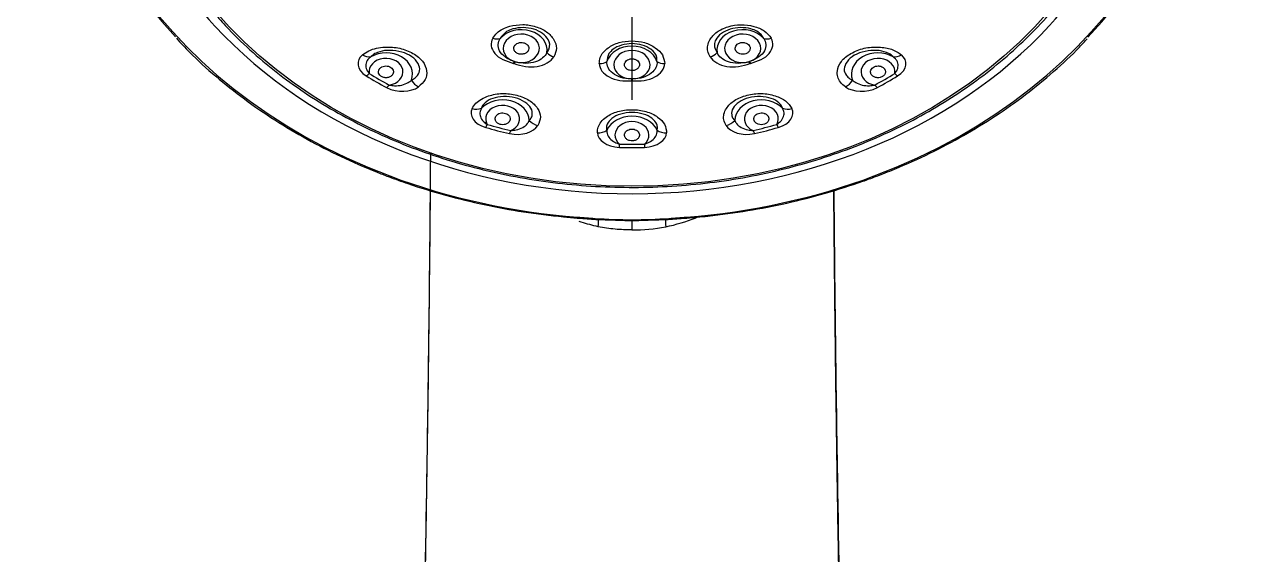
# Model space of a CAD drawing. Extents: x 0 to 1354, y 0 to 992.
# Drawn here: x 417.8 to 499.1, y 620.9 to 656.4 of the extents above; entities that cross this region are included whole.
import ezdxf

# ---------------------------------------------------------------- set-up
doc = ezdxf.new("R2010")
doc.units = 0
doc.header["$LTSCALE"] = 10
doc.header["$MEASUREMENT"] = 0
doc.linetypes.add('CENTER2', pattern=[28.575, 19.05, -3.175, 3.175, -3.175])
doc.layers.add('1', color=7, linetype='CONTINUOUS')
doc.layers.add('Cneter', color=1, linetype='CENTER2', lineweight=13)

msp = doc.modelspace()

# ---------------------------------------------------------------- linework, layer by layer
at = {"layer": '1', "color": 7, "linetype": 'Continuous', "lineweight": -3}
for p, q in [((442.224, 646.226), (442.222, 646.225)), ((474.627, 646.225), (474.625, 646.226)), ((458.424, 643.239), (458.424, 643.299)), ((458.424, 643.275), (458.424, 642.615))]:
    msp.add_line(p, q, dxfattribs=at)
for centre, major_axis, ratio, start_param, end_param in [((458.424, 673.124), (37.699, 0), 0.790155, 5.156583, 10.55138), ((458.424, 673.406), (-37.999, 0), 0.790155, 5.627397, 6.920378), ((458.424, 673.406), (-37.999, 0), 0.790155, 2.502798, 3.799488), ((458.424, 672.315), (-34.52, 0), 0.790155, 0, 0.629497), ((458.424, 672.315), (-34.52, 0), 0.790155, 2.51406, 3.141593), ((458.424, 672.315), (-34.52, 0), 0.790155, 0.629497, 2.51406), ((449.19, 656.043), (0.697, -0.393), 0.730817, 4.998751, 5.695614), ((451.019, 654.649), (-1.723, 0), 0.790155, 3.016187, 5.669392), ((451.019, 654.764), (1.209, 0), 0.790155, 4.358175, 10.61059), ((465.83, 654.649), (-1.723, 0), 0.790155, 3.755386, 6.408591), ((465.83, 654.764), (1.209, 0), 0.790155, 5.097374, 11.349788), ((467.659, 656.043), (0.697, 0.393), 0.730817, 3.729164, 4.426027), ((458.424, 653.555), (-1.723, 0), 0.790155, 3.385786, 6.038992), ((458.424, 653.67), (1.209, 0), 0.790155, 4.727775, 10.980189), ((440.58, 655.089), (0.645, -0.764), 0.716961, 5.188181, 5.86621), ((441.967, 653.194), (1.136, 0), 0.790155, 4.901912, 9.549414), ((441.967, 653.051), (-1.779, 0), 0.790155, 2.845971, 5.32217), ((450.565, 654.369), (0.235, 0.765), 0.221897, 3.851939, 4.086354), ((458.424, 669.882), (21.895, 0), 0.790155, 4.341933, 4.343647), ((450.6, 654.358), (-0.234, -0.765), 0.220918, 0.710031, 0.944446), ((458.424, 669.868), (21.709, 0), 0.790155, 4.341933, 4.343647), ((453.239, 654.804), (0.676, -0.428), 0.72265, 4.385315, 5.082178), ((456.254, 654.358), (0.8, 0.023), 0.767163, 4.667088, 5.363952), ((460.595, 654.358), (0.8, -0.023), 0.767163, 4.060826, 4.75769), ((463.61, 654.804), (0.676, 0.428), 0.72265, 4.3426, 5.039463), ((458.424, 669.868), (21.709, 0), 0.790155, 5.081131, 5.082845), ((466.249, 654.358), (-0.234, 0.765), 0.220918, 2.197146, 2.431561), ((466.284, 654.369), (0.235, -0.765), 0.221897, 5.338424, 5.572839), ((458.424, 669.882), (21.895, 0), 0.790155, 5.081131, 5.082845), ((474.882, 653.051), (-1.779, 0), 0.790155, 4.102608, 6.578807), ((474.882, 653.194), (1.136, 0), 0.790155, 6.158549, 10.806051), ((476.269, 655.089), (0.645, 0.764), 0.716961, 3.558568, 4.236597), ((440.839, 653.695), (-0.521, -0.854), 0.374386, 0.706149, 1.020037), ((458.424, 671.093), (28.789, 0), 0.790155, 4.055273, 4.112868), ((458.424, 671.093), (28.789, 0), 0.790155, 5.31191, 5.369505), ((476.01, 653.695), (-0.521, 0.854), 0.374386, 2.121555, 2.435444), ((458.424, 671.123), (-29.098, 0), 0.790155, 0.91368, 0.971275), ((442.181, 652.925), (0.475, 0.88), 0.345831, 3.8289, 4.142788), ((444.283, 652.963), (0.575, -0.818), 0.690785, 4.621421, 5.29945), ((458.424, 669.868), (21.709, 0), 0.790155, 4.711532, 4.713246), ((458.406, 653.205), (0.001, 0.8), 0.000525, 3.81824, 4.052655), ((458.424, 669.882), (21.895, 0), 0.790155, 4.711532, 4.713246), ((458.443, 653.205), (0.001, -0.8), 0.000525, 5.372123, 5.606538), ((472.566, 652.963), (0.575, 0.818), 0.690785, 4.125328, 4.803357), ((474.668, 652.925), (0.475, -0.88), 0.345831, 5.28199, 5.595878), ((458.424, 671.123), (-29.098, 0), 0.790155, 2.170317, 2.227912), ((449.772, 649.908), (-1.779, 0), 0.790155, 3.16013, 5.636329), ((467.077, 649.908), (-1.779, 0), 0.790155, 3.788449, 6.264648), ((447.84, 651.531), (0.903, -0.429), 0.793988, 4.955273, 5.633302), ((449.772, 650.052), (1.136, 0), 0.790155, 5.216071, 9.863573), ((467.077, 650.052), (1.136, 0), 0.790155, 5.84439, 10.491892), ((469.009, 651.531), (0.903, 0.429), 0.793988, 3.791476, 4.469505), ((452.193, 650.413), (0.85, -0.528), 0.780226, 4.414727, 5.092756), ((458.424, 648.825), (-1.779, 0), 0.790155, 3.474289, 5.950489), ((458.424, 648.969), (1.136, 0), 0.790155, 5.530231, 10.177733), ((464.656, 650.413), (0.85, 0.528), 0.780226, 4.332022, 5.010051), ((448.744, 650.283), (-0.272, -0.962), 0.206104, 0.625999, 0.939888), ((458.424, 671.123), (-29.098, 0), 0.790155, 1.22784, 1.285435), ((458.424, 671.093), (28.789, 0), 0.790155, 4.369432, 4.427027), ((450.32, 649.878), (0.226, 0.974), 0.172536, 3.75865, 4.072539), ((456.136, 649.92), (0.998, 0.063), 0.815788, 4.636524, 5.314553), ((460.713, 649.92), (0.998, -0.063), 0.815788, 4.110225, 4.788254), ((458.424, 671.093), (28.789, 0), 0.790155, 4.997751, 5.055346), ((466.529, 649.878), (0.226, -0.974), 0.172536, 5.352239, 5.666127), ((458.424, 671.123), (-29.098, 0), 0.790155, 1.856158, 1.913753), ((468.105, 650.283), (-0.272, 0.962), 0.206104, 2.201705, 2.515593), ((457.596, 648.968), (-0.023, -1), 0.017648, 0.597374, 0.911263), ((458.424, 671.123), (-29.098, 0), 0.790155, 1.541999, 1.599594), ((458.424, 671.093), (28.789, 0), 0.790155, 4.683592, 4.741186), ((459.253, 648.968), (-0.023, 1), 0.017648, 2.23033, 2.544218), ((442.308, 646.648), (-0.176, -0.468), 0.263385, 6.189898, 6.831434), ((442.31, 646.65), (0.176, 0.468), 0.263385, 3.141918, 3.689886), ((458.424, 673.125), (37.703, 0), 0.790155, 4.268195, 4.615639), ((458.424, 673.125), (37.703, 0), 0.790155, 4.809139, 5.156583), ((474.539, 646.65), (-0.176, 0.468), 0.263385, 2.593299, 3.141268), ((474.541, 646.648), (-0.176, 0.468), 0.263385, 2.593344, 3.141249), ((454.802, 643.911), (0.038, 0.499), 0.059206, 3.108412, 3.643374), ((455.964, 643.824), (-0.035, -0.499), 0.073615, 6.279502, 6.784509), ((455.721, 641.66), (0.377, 1.964), 0.136214, 5.374418, 5.748618), ((461.128, 641.66), (-0.377, 1.964), 0.136214, 0.534568, 0.908768), ((460.885, 643.824), (0.035, -0.499), 0.073615, 5.781862, 6.286869), ((462.047, 643.911), (0.038, -0.499), 0.059206, 5.781404, 6.31666)]:
    msp.add_ellipse(centre, major_axis=major_axis, ratio=ratio, start_param=start_param, end_param=end_param, dxfattribs=at)
msp.add_ellipse((458.424, 672.102), major_axis=(33.622, 0), ratio=0.790155, dxfattribs=at)
for points, knots in [([(430.58, 657.016), (430.859, 656.684), (431.638, 655.806), (433.054, 654.461), (434.821, 652.997), (436.727, 651.645), (438.755, 650.409), (440.894, 649.299), (443.133, 648.319), (445.458, 647.475), (447.857, 646.773), (450.315, 646.215), (452.819, 645.806), (455.355, 645.547), (457.908, 645.44), (460.465, 645.486), (463.009, 645.683), (465.528, 646.032), (468.007, 646.53), (470.432, 647.175), (472.789, 647.962), (475.065, 648.888), (477.247, 649.948), (479.322, 651.134), (481.279, 652.442), (483.109, 653.862), (484.787, 655.393), (485.941, 656.568), (486.49, 657.251), (486.578, 657.364)], [0, 0, 0, 0, 0.02283, 0.061557, 0.100301, 0.139057, 0.177824, 0.216598, 0.255377, 0.29416, 0.332945, 0.371732, 0.410519, 0.449308, 0.488097, 0.526887, 0.565678, 0.60447, 0.643263, 0.682058, 0.720853, 0.759649, 0.798445, 0.83724, 0.876031, 0.914818, 0.953596, 0.992363, 1, 1, 1, 1]), ([(449.111, 655.443), (449.194, 655.564), (449.354, 655.797), (449.757, 656.068), (450.331, 656.286), (451.105, 656.403), (451.997, 656.247), (452.769, 655.892), (453.227, 655.356), (453.443, 654.755), (453.278, 654.383), (453.194, 654.194)], [0, 0, 0, 0, 0.087607, 0.169371, 0.250856, 0.377447, 0.501128, 0.621802, 0.747777, 0.872041, 1, 1, 1, 1]), ([(463.655, 654.194), (463.59, 654.319), (463.464, 654.563), (463.468, 654.959), (463.644, 655.406), (464.061, 655.888), (464.834, 656.242), (465.727, 656.396), (466.584, 656.263), (467.341, 655.96), (467.604, 655.617), (467.738, 655.443)], [0, 0, 0, 0, 0.087607, 0.169371, 0.250856, 0.377447, 0.501128, 0.621802, 0.747777, 0.872041, 1, 1, 1, 1]), ([(427.941, 655.443), (428.223, 655.128), (429.052, 654.245), (430.563, 652.879), (432.47, 651.358), (434.512, 649.952), (436.675, 648.664), (438.947, 647.501), (440.789, 646.7), (441.865, 646.283), (442.134, 646.182)], [0, 0, 0, 0, 0.078639, 0.224104, 0.369616, 0.515166, 0.660747, 0.806349, 0.951968, 1, 1, 1, 1]), ([(449.111, 655.443), (448.932, 655.127), (448.973, 654.746), (449.375, 654.271), (449.563, 654.131), (450.004, 653.909), (450.25, 653.831), (450.498, 653.755)], [0, 0, 0, 0, 0.5, 0.5, 0.75, 0.75, 1, 1, 1, 1]), ([(450.565, 653.879), (450.317, 653.956), (450.104, 654.062), (449.768, 654.311), (449.646, 654.452), (449.415, 654.887), (449.445, 655.19), (449.61, 655.433)], [0, 0, 0, 0, 0.25, 0.25, 0.5, 0.5, 1, 1, 1, 1]), ([(452.729, 654.479), (452.784, 654.562), (452.958, 654.824), (452.91, 655.449), (452.289, 655.918), (451.417, 656.184), (450.667, 656.181), (449.923, 655.857), (449.73, 655.596), (449.61, 655.433)], [0, 0, 0, 0, 0.080562, 0.253207, 0.499831, 0.500495, 0.747529, 0.843295, 1, 1, 1, 1]), ([(467.238, 655.433), (467.187, 655.518), (467.026, 655.784), (466.337, 656.183), (465.428, 656.183), (464.556, 655.916), (464.047, 655.528), (463.883, 654.926), (464.029, 654.65), (464.12, 654.479)], [0, 0, 0, 0, 0.080562, 0.253207, 0.499831, 0.500495, 0.747529, 0.843295, 1, 1, 1, 1]), ([(467.238, 655.433), (467.404, 655.191), (467.433, 654.886), (467.204, 654.453), (467.083, 654.312), (466.747, 654.063), (466.53, 653.956), (466.284, 653.879)], [0, 0, 0, 0, 0.5, 0.5, 0.75, 0.75, 1, 1, 1, 1]), ([(466.351, 653.755), (466.596, 653.83), (466.847, 653.91), (467.288, 654.132), (467.476, 654.273), (467.875, 654.745), (467.916, 655.128), (467.738, 655.443)], [0, 0, 0, 0, 0.25, 0.25, 0.5, 0.5, 1, 1, 1, 1]), ([(474.715, 646.182), (475.145, 646.344), (476.377, 646.83), (478.361, 647.722), (480.613, 648.91), (482.754, 650.223), (484.773, 651.653), (486.651, 653.198), (488.016, 654.455), (488.712, 655.219), (488.876, 655.404)], [0, 0, 0, 0, 0.077128, 0.223235, 0.369366, 0.515489, 0.6616, 0.807691, 0.953754, 1, 1, 1, 1]), ([(440.388, 654.328), (440.522, 654.425), (440.782, 654.614), (441.311, 654.789), (442.006, 654.878), (442.888, 654.824), (443.804, 654.454), (444.496, 653.904), (444.734, 653.263), (444.654, 652.641), (444.309, 652.336), (444.131, 652.179)], [0, 0, 0, 0, 0.087456, 0.169153, 0.25014, 0.377375, 0.499739, 0.622279, 0.749894, 0.871256, 1, 1, 1, 1]), ([(443.668, 652.641), (443.729, 652.672), (443.896, 652.755), (444.138, 652.988), (444.342, 653.502), (443.96, 654.066), (443.136, 654.539), (442.228, 654.715), (441.452, 654.528), (441.111, 654.353), (440.991, 654.243), (440.948, 654.203)], [0, 0, 0, 0, 0.046355, 0.127416, 0.254336, 0.50001, 0.500136, 0.746142, 0.872777, 0.954138, 1, 1, 1, 1]), ([(450.552, 654.905), (450.546, 654.893), (450.536, 654.868), (450.521, 654.816), (450.516, 654.748), (450.53, 654.668), (450.577, 654.566), (450.682, 654.457), (450.865, 654.376), (451.041, 654.362), (451.177, 654.386), (451.272, 654.42), (451.355, 654.467), (451.423, 654.527), (451.462, 654.578), (451.482, 654.614), (451.493, 654.638), (451.519, 654.706), (451.526, 654.821), (451.474, 654.94), (451.402, 655.021), (451.336, 655.072), (451.258, 655.113), (451.143, 655.152), (450.985, 655.167), (450.799, 655.129), (450.669, 655.054), (450.602, 654.984), (450.571, 654.94), (450.558, 654.917), (450.552, 654.905)], [0, 0, 0, 0, 0.015625, 0.03125, 0.0625, 0.09375, 0.125, 0.1875, 0.25, 0.3125, 0.34375, 0.375, 0.40625, 0.4375, 0.46875, 0.476562, 0.484375, 0.5, 0.5625, 0.625, 0.65625, 0.6875, 0.71875, 0.75, 0.8125, 0.875, 0.9375, 0.96875, 0.984375, 1, 1, 1, 1]), ([(456.235, 653.744), (456.245, 653.879), (456.263, 654.138), (456.482, 654.501), (456.883, 654.863), (457.522, 655.189), (458.415, 655.297), (459.308, 655.187), (460.013, 654.823), (460.535, 654.331), (460.587, 653.942), (460.614, 653.744)], [0, 0, 0, 0, 0.087607, 0.169371, 0.250856, 0.377447, 0.501128, 0.621802, 0.747777, 0.872041, 1, 1, 1, 1]), ([(460.096, 653.884), (460.099, 653.976), (460.105, 654.265), (459.71, 654.825), (458.89, 655.08), (457.955, 655.08), (457.28, 654.866), (456.793, 654.36), (456.768, 654.067), (456.753, 653.884)], [0, 0, 0, 0, 0.080562, 0.253207, 0.499831, 0.500495, 0.747529, 0.843295, 1, 1, 1, 1]), ([(465.365, 654.619), (465.371, 654.607), (465.384, 654.583), (465.418, 654.537), (465.471, 654.485), (465.55, 654.433), (465.671, 654.382), (465.842, 654.358), (466.047, 654.395), (466.189, 654.479), (466.269, 654.569), (466.31, 654.644), (466.331, 654.723), (466.331, 654.804), (466.316, 654.862), (466.3, 654.899), (466.288, 654.923), (466.249, 654.987), (466.155, 655.076), (466.016, 655.136), (465.894, 655.158), (465.801, 655.161), (465.709, 655.149), (465.591, 655.117), (465.461, 655.044), (465.356, 654.917), (465.324, 654.792), (465.334, 654.705), (465.348, 654.656), (465.359, 654.631), (465.365, 654.619)], [0, 0, 0, 0, 0.015625, 0.03125, 0.0625, 0.09375, 0.125, 0.1875, 0.25, 0.3125, 0.34375, 0.375, 0.40625, 0.4375, 0.46875, 0.476562, 0.484375, 0.5, 0.5625, 0.625, 0.65625, 0.6875, 0.71875, 0.75, 0.8125, 0.875, 0.9375, 0.96875, 0.984375, 1, 1, 1, 1]), ([(472.718, 652.179), (472.592, 652.281), (472.35, 652.48), (472.168, 652.854), (472.138, 653.325), (472.351, 653.9), (473.036, 654.449), (473.954, 654.823), (474.939, 654.884), (475.851, 654.739), (476.253, 654.467), (476.461, 654.328)], [0, 0, 0, 0, 0.087456, 0.169153, 0.25014, 0.377375, 0.499739, 0.622279, 0.749894, 0.871256, 1, 1, 1, 1]), ([(475.901, 654.203), (475.857, 654.243), (475.737, 654.353), (475.395, 654.529), (474.619, 654.715), (473.712, 654.538), (472.888, 654.065), (472.507, 653.501), (472.712, 652.987), (472.954, 652.755), (473.121, 652.671), (473.181, 652.641)], [0, 0, 0, 0, 0.046355, 0.127416, 0.254336, 0.50001, 0.500136, 0.746142, 0.872777, 0.954138, 1, 1, 1, 1]), ([(440.948, 654.203), (440.881, 654.145), (440.714, 654.002), (440.597, 653.7), (440.639, 653.362), (440.78, 653.165), (440.839, 653.082)], [0, 0, 0, 0, 0.200427, 0.49953, 0.790892, 1, 1, 1, 1]), ([(450.533, 653.744), (450.778, 653.67), (451.031, 653.595), (451.559, 653.521), (451.83, 653.521), (452.582, 653.641), (452.998, 653.884), (453.194, 654.194)], [0, 0, 0, 0, 0.25, 0.25, 0.5, 0.5, 1, 1, 1, 1]), ([(452.729, 654.479), (452.615, 654.221), (452.347, 653.989), (451.782, 653.799), (451.566, 653.761), (451.099, 653.758), (450.847, 653.794), (450.6, 653.868)], [0, 0, 0, 0, 0.5, 0.5, 0.75, 0.75, 1, 1, 1, 1]), ([(458.406, 652.715), (458.139, 652.717), (457.892, 652.755), (457.461, 652.89), (457.28, 652.986), (456.852, 653.324), (456.725, 653.613), (456.753, 653.884)], [0, 0, 0, 0, 0.25, 0.25, 0.5, 0.5, 1, 1, 1, 1]), ([(457.924, 653.668), (457.924, 653.655), (457.926, 653.629), (457.937, 653.576), (457.962, 653.512), (458.013, 653.441), (458.102, 653.36), (458.25, 653.288), (458.459, 653.264), (458.629, 653.302), (458.744, 653.363), (458.817, 653.421), (458.873, 653.489), (458.91, 653.564), (458.922, 653.623), (458.925, 653.662), (458.924, 653.688), (458.917, 653.759), (458.871, 653.868), (458.768, 653.964), (458.664, 654.019), (458.579, 654.048), (458.488, 654.064), (458.363, 654.067), (458.208, 654.037), (458.052, 653.948), (457.966, 653.841), (457.935, 653.757), (457.926, 653.706), (457.924, 653.681), (457.924, 653.668)], [0, 0, 0, 0, 0.015625, 0.03125, 0.0625, 0.09375, 0.125, 0.1875, 0.25, 0.3125, 0.34375, 0.375, 0.40625, 0.4375, 0.46875, 0.476562, 0.484375, 0.5, 0.5625, 0.625, 0.65625, 0.6875, 0.71875, 0.75, 0.8125, 0.875, 0.9375, 0.96875, 0.984375, 1, 1, 1, 1]), ([(460.096, 653.884), (460.124, 653.614), (459.996, 653.323), (459.57, 652.987), (459.389, 652.891), (458.959, 652.755), (458.707, 652.717), (458.443, 652.715)], [0, 0, 0, 0, 0.5, 0.5, 0.75, 0.75, 1, 1, 1, 1]), ([(463.655, 654.194), (463.852, 653.883), (464.265, 653.641), (465.021, 653.521), (465.292, 653.521), (465.82, 653.595), (466.068, 653.669), (466.316, 653.744)], [0, 0, 0, 0, 0.5, 0.5, 0.75, 0.75, 1, 1, 1, 1]), ([(466.249, 653.868), (466, 653.793), (465.752, 653.758), (465.285, 653.761), (465.069, 653.799), (464.501, 653.989), (464.235, 654.22), (464.12, 654.479)], [0, 0, 0, 0, 0.25, 0.25, 0.5, 0.5, 1, 1, 1, 1]), ([(476.01, 653.082), (476.069, 653.164), (476.21, 653.361), (476.252, 653.7), (476.134, 654.002), (475.967, 654.146), (475.901, 654.203)], [0, 0, 0, 0, 0.208279, 0.500324, 0.801781, 1, 1, 1, 1]), ([(441.562, 653.426), (441.557, 653.421), (441.547, 653.409), (441.529, 653.386), (441.501, 653.343), (441.474, 653.278), (441.463, 653.195), (441.477, 653.086), (441.548, 652.957), (441.708, 652.842), (441.881, 652.798), (442.023, 652.799), (442.127, 652.817), (442.222, 652.851), (442.291, 652.892), (442.333, 652.925), (442.354, 652.944), (442.367, 652.957), (442.377, 652.968), (442.386, 652.979), (442.401, 652.998), (442.443, 653.06), (442.47, 653.146), (442.465, 653.244), (442.439, 653.338), (442.367, 653.444), (442.23, 653.54), (442.054, 653.592), (441.865, 653.59), (441.719, 653.544), (441.624, 653.485), (441.583, 653.448), (441.564, 653.429), (441.562, 653.426)], [0, 0, 0, 0, 0.007812, 0.015625, 0.03125, 0.0625, 0.09375, 0.125, 0.1875, 0.25, 0.3125, 0.34375, 0.375, 0.40625, 0.4375, 0.453125, 0.460938, 0.46875, 0.472656, 0.476562, 0.484375, 0.5, 0.5625, 0.59375, 0.625, 0.6875, 0.75, 0.8125, 0.875, 0.9375, 0.96875, 0.996094, 1, 1, 1, 1]), ([(456.235, 653.744), (456.245, 653.403), (456.488, 653.064), (457.109, 652.74), (457.355, 652.664), (457.875, 652.584), (458.14, 652.582), (458.406, 652.582)], [0, 0, 0, 0, 0.5, 0.5, 0.75, 0.75, 1, 1, 1, 1]), ([(458.443, 652.582), (458.706, 652.582), (458.976, 652.584), (459.495, 652.665), (459.742, 652.741), (460.359, 653.063), (460.604, 653.404), (460.614, 653.744)], [0, 0, 0, 0, 0.25, 0.25, 0.5, 0.5, 1, 1, 1, 1]), ([(474.478, 652.962), (474.483, 652.956), (474.494, 652.945), (474.516, 652.924), (474.559, 652.89), (474.63, 652.85), (474.725, 652.816), (474.862, 652.793), (475.039, 652.806), (475.226, 652.891), (475.333, 653.007), (475.376, 653.115), (475.386, 653.198), (475.374, 653.28), (475.347, 653.345), (475.32, 653.386), (475.303, 653.408), (475.291, 653.422), (475.281, 653.432), (475.271, 653.443), (475.253, 653.46), (475.191, 653.511), (475.096, 653.557), (474.977, 653.584), (474.856, 653.594), (474.705, 653.572), (474.547, 653.499), (474.43, 653.383), (474.374, 653.241), (474.385, 653.116), (474.427, 653.027), (474.458, 652.984), (474.476, 652.964), (474.478, 652.962)], [0, 0, 0, 0, 0.007812, 0.015625, 0.03125, 0.0625, 0.09375, 0.125, 0.1875, 0.25, 0.3125, 0.34375, 0.375, 0.40625, 0.4375, 0.453125, 0.460938, 0.46875, 0.472656, 0.476562, 0.484375, 0.5, 0.5625, 0.59375, 0.625, 0.6875, 0.75, 0.8125, 0.875, 0.9375, 0.96875, 0.996094, 1, 1, 1, 1]), ([(442.181, 652.312), (442.299, 652.293), (442.585, 652.245), (443.048, 652.294), (443.436, 652.44), (443.602, 652.584), (443.668, 652.641)], [0, 0, 0, 0, 0.208279, 0.500324, 0.801781, 1, 1, 1, 1]), ([(473.181, 652.641), (473.248, 652.584), (473.414, 652.44), (473.802, 652.294), (474.264, 652.245), (474.549, 652.292), (474.668, 652.312)], [0, 0, 0, 0, 0.200427, 0.49953, 0.790892, 1, 1, 1, 1]), ([(447.726, 650.732), (447.799, 650.855), (447.941, 651.094), (448.332, 651.384), (448.914, 651.633), (449.733, 651.792), (450.736, 651.662), (451.622, 651.31), (452.144, 650.763), (452.373, 650.16), (452.21, 649.791), (452.126, 649.602)], [0, 0, 0, 0, 0.087456, 0.169153, 0.25014, 0.377375, 0.499739, 0.622279, 0.749894, 0.871256, 1, 1, 1, 1]), ([(451.551, 649.934), (451.588, 649.977), (451.69, 650.094), (451.785, 650.369), (451.707, 650.899), (451.088, 651.337), (450.119, 651.586), (449.222, 651.536), (448.629, 651.178), (448.418, 650.934), (448.37, 650.802), (448.353, 650.755)], [0, 0, 0, 0, 0.046355, 0.127416, 0.254336, 0.50001, 0.500136, 0.746142, 0.872777, 0.954138, 1, 1, 1, 1]), ([(464.723, 649.602), (464.66, 649.728), (464.538, 649.972), (464.555, 650.367), (464.755, 650.817), (465.223, 651.306), (466.104, 651.659), (467.109, 651.793), (468.024, 651.616), (468.774, 651.263), (469.004, 650.912), (469.123, 650.732)], [0, 0, 0, 0, 0.087456, 0.169153, 0.25014, 0.377375, 0.499739, 0.622279, 0.749894, 0.871256, 1, 1, 1, 1]), ([(468.496, 650.755), (468.479, 650.803), (468.43, 650.934), (468.219, 651.179), (467.625, 651.536), (466.729, 651.586), (465.76, 651.337), (465.141, 650.898), (465.064, 650.368), (465.159, 650.094), (465.261, 649.976), (465.298, 649.934)], [0, 0, 0, 0, 0.046355, 0.127416, 0.254336, 0.50001, 0.500136, 0.746142, 0.872777, 0.954138, 1, 1, 1, 1]), ([(448.353, 650.755), (448.317, 650.685), (448.23, 650.509), (448.256, 650.196), (448.442, 649.887), (448.655, 649.734), (448.744, 649.67)], [0, 0, 0, 0, 0.200427, 0.49953, 0.790892, 1, 1, 1, 1]), ([(456.111, 649.103), (456.117, 649.236), (456.127, 649.494), (456.341, 649.86), (456.753, 650.234), (457.429, 650.58), (458.419, 650.699), (459.414, 650.582), (460.17, 650.196), (460.684, 649.685), (460.719, 649.301), (460.738, 649.103)], [0, 0, 0, 0, 0.087456, 0.169153, 0.25014, 0.377375, 0.499739, 0.622279, 0.749894, 0.871256, 1, 1, 1, 1]), ([(468.105, 649.67), (468.194, 649.734), (468.407, 649.886), (468.593, 650.197), (468.619, 650.51), (468.531, 650.686), (468.496, 650.755)], [0, 0, 0, 0, 0.208279, 0.500324, 0.801781, 1, 1, 1, 1]), ([(449.296, 650.173), (449.294, 650.167), (449.289, 650.154), (449.281, 650.127), (449.271, 650.08), (449.271, 650.011), (449.293, 649.93), (449.349, 649.829), (449.467, 649.724), (449.664, 649.653), (449.846, 649.654), (449.981, 649.689), (450.072, 649.732), (450.149, 649.788), (450.199, 649.843), (450.226, 649.885), (450.238, 649.909), (450.245, 649.924), (450.25, 649.937), (450.255, 649.949), (450.262, 649.971), (450.277, 650.041), (450.269, 650.129), (450.227, 650.22), (450.165, 650.304), (450.055, 650.387), (449.887, 650.445), (449.7, 650.452), (449.521, 650.404), (449.4, 650.324), (449.333, 650.244), (449.308, 650.2), (449.298, 650.177), (449.296, 650.173)], [0, 0, 0, 0, 0.007812, 0.015625, 0.03125, 0.0625, 0.09375, 0.125, 0.1875, 0.25, 0.3125, 0.34375, 0.375, 0.40625, 0.4375, 0.453125, 0.460938, 0.46875, 0.472656, 0.476562, 0.484375, 0.5, 0.5625, 0.59375, 0.625, 0.6875, 0.75, 0.8125, 0.875, 0.9375, 0.96875, 0.996094, 1, 1, 1, 1]), ([(450.32, 649.265), (450.441, 649.275), (450.729, 649.299), (451.137, 649.457), (451.428, 649.689), (451.516, 649.865), (451.551, 649.934)], [0, 0, 0, 0, 0.208279, 0.500324, 0.801781, 1, 1, 1, 1]), ([(460.106, 649.284), (460.116, 649.333), (460.145, 649.467), (460.083, 649.746), (459.73, 650.222), (458.933, 650.483), (457.914, 650.483), (457.118, 650.221), (456.765, 649.745), (456.704, 649.466), (456.733, 649.332), (456.743, 649.284)], [0, 0, 0, 0, 0.046355, 0.127416, 0.254336, 0.50001, 0.500136, 0.746142, 0.872777, 0.954138, 1, 1, 1, 1]), ([(465.298, 649.934), (465.334, 649.864), (465.421, 649.688), (465.713, 649.457), (466.119, 649.299), (466.408, 649.275), (466.529, 649.265)], [0, 0, 0, 0, 0.200427, 0.49953, 0.790892, 1, 1, 1, 1]), ([(466.602, 649.929), (466.604, 649.923), (466.61, 649.91), (466.623, 649.885), (466.651, 649.842), (466.702, 649.786), (466.78, 649.73), (466.9, 649.675), (467.074, 649.645), (467.285, 649.679), (467.433, 649.764), (467.515, 649.856), (467.558, 649.932), (467.578, 650.013), (467.578, 650.081), (467.568, 650.127), (467.56, 650.153), (467.555, 650.168), (467.549, 650.181), (467.544, 650.193), (467.533, 650.214), (467.494, 650.277), (467.422, 650.345), (467.32, 650.4), (467.208, 650.438), (467.056, 650.454), (466.877, 650.423), (466.721, 650.342), (466.612, 650.22), (466.574, 650.099), (466.578, 650.004), (466.591, 649.956), (466.6, 649.932), (466.602, 649.929)], [0, 0, 0, 0, 0.007812, 0.015625, 0.03125, 0.0625, 0.09375, 0.125, 0.1875, 0.25, 0.3125, 0.34375, 0.375, 0.40625, 0.4375, 0.453125, 0.460938, 0.46875, 0.472656, 0.476562, 0.484375, 0.5, 0.5625, 0.59375, 0.625, 0.6875, 0.75, 0.8125, 0.875, 0.9375, 0.96875, 0.996094, 1, 1, 1, 1]), ([(456.743, 649.284), (456.743, 649.21), (456.743, 649.023), (456.911, 648.734), (457.222, 648.487), (457.485, 648.394), (457.596, 648.355)], [0, 0, 0, 0, 0.200427, 0.49953, 0.790892, 1, 1, 1, 1]), ([(457.924, 648.968), (457.924, 648.962), (457.925, 648.948), (457.928, 648.921), (457.937, 648.873), (457.964, 648.807), (458.016, 648.736), (458.109, 648.654), (458.263, 648.582), (458.477, 648.564), (458.65, 648.608), (458.765, 648.675), (458.835, 648.738), (458.886, 648.81), (458.912, 648.875), (458.921, 648.921), (458.924, 648.947), (458.924, 648.963), (458.924, 648.976), (458.924, 648.989), (458.922, 649.012), (458.909, 649.082), (458.867, 649.164), (458.791, 649.24), (458.7, 649.304), (458.563, 649.357), (458.38, 649.371), (458.199, 649.332), (458.048, 649.242), (457.964, 649.137), (457.931, 649.045), (457.925, 648.996), (457.924, 648.972), (457.924, 648.968)], [0, 0, 0, 0, 0.007812, 0.015625, 0.03125, 0.0625, 0.09375, 0.125, 0.1875, 0.25, 0.3125, 0.34375, 0.375, 0.40625, 0.4375, 0.453125, 0.460938, 0.46875, 0.472656, 0.476562, 0.484375, 0.5, 0.5625, 0.59375, 0.625, 0.6875, 0.75, 0.8125, 0.875, 0.9375, 0.96875, 0.996094, 1, 1, 1, 1]), ([(459.253, 648.355), (459.363, 648.394), (459.627, 648.487), (459.939, 648.735), (460.106, 649.024), (460.106, 649.21), (460.106, 649.284)], [0, 0, 0, 0, 0.208279, 0.500324, 0.801781, 1, 1, 1, 1]), ([(444.938, 647.806), (444.928, 646.398), (444.897, 642.432), (444.821, 635.229), (444.67, 624.612), (444.427, 611.089), (444.113, 596.638), (443.826, 584.975), (443.597, 576.175), (443.356, 567.622), (443.004, 556.159), (442.55, 542.868), (442.191, 533.366), (442.02, 528.868)], [0, 0, 0, 0, 0.04114, 0.114398, 0.202128, 0.329324, 0.467621, 0.566225, 0.617062, 0.682316, 0.773565, 0.892831, 1, 1, 1, 1]), ([(442.132, 646.18), (442.562, 646.018), (443.817, 645.569), (445.942, 644.916), (448.527, 644.285), (451.162, 643.801), (453.251, 643.54), (454.455, 643.436), (454.764, 643.413)], [0, 0, 0, 0, 0.108343, 0.313558, 0.518804, 0.724054, 0.929307, 1, 1, 1, 1]), ([(462.085, 643.413), (462.559, 643.449), (463.926, 643.574), (466.173, 643.879), (468.8, 644.39), (471.375, 645.048), (473.336, 645.674), (474.436, 646.075), (474.717, 646.18)], [0, 0, 0, 0, 0.108308, 0.313545, 0.518821, 0.724101, 0.929387, 1, 1, 1, 1]), ([(444.922, 645.265), (444.913, 644.25), (444.894, 641.981), (444.859, 638.567), (444.819, 635.191), (444.779, 632.109), (444.738, 629.19), (444.694, 626.261), (444.647, 623.305), (444.572, 618.868), (444.461, 612.887), (444.307, 605.302), (444.138, 597.698), (443.958, 590.115), (443.771, 582.681), (443.579, 575.477), (443.423, 569.979), (443.303, 565.945), (443.215, 563.027), (443.107, 559.575), (442.979, 555.576), (442.829, 551.061), (442.656, 546.036), (442.46, 540.51), (442.249, 534.728), (442.101, 530.79), (442.027, 528.869)], [0, 0, 0, 0, 0.029961, 0.066537, 0.09853, 0.12594, 0.153106, 0.17966, 0.206525, 0.2337, 0.299572, 0.365841, 0.432218, 0.495649, 0.558948, 0.619591, 0.675719, 0.695502, 0.719435, 0.747804, 0.780603, 0.817823, 0.85867, 0.903758, 0.953076, 1, 1, 1, 1]), ([(474.822, 528.869), (474.739, 531.041), (474.575, 535.388), (474.348, 541.639), (474.147, 547.35), (473.98, 552.25), (473.845, 556.35), (473.732, 559.895), (473.63, 563.167), (473.531, 566.432), (473.389, 571.278), (473.209, 577.688), (473.002, 585.61), (472.813, 593.357), (472.638, 600.901), (472.483, 608.126), (472.348, 614.966), (472.257, 620.066), (472.195, 623.748), (472.153, 626.384), (472.107, 629.469), (472.058, 632.999), (472.009, 636.925), (471.964, 641.072), (471.939, 643.868), (471.928, 645.255)], [0, 0, 0, 0, 0.053068, 0.106225, 0.152842, 0.1929, 0.226384, 0.253585, 0.280159, 0.307049, 0.334253, 0.400178, 0.466478, 0.532857, 0.596297, 0.659604, 0.720253, 0.776356, 0.796087, 0.819949, 0.848258, 0.881011, 0.91821, 0.95907, 1, 1, 1, 1]), ([(471.929, 645.266), (471.978, 639.114), (472.06, 632.675), (472.32, 616.093), (472.53, 605.719), (473.031, 584.297), (473.315, 573.377), (474, 551.219), (474.401, 540.03), (474.828, 528.868)], [0, 0, 0, 0, 0.181839, 0.181839, 0.454559, 0.454559, 0.72728, 0.72728, 1, 1, 1, 1]), ([(456.163, 642.827), (455.783, 642.92), (455.354, 643.024), (454.936, 643.157), (454.889, 643.172)], [0, 0, 0, 0, 0.885832, 1, 1, 1, 1]), ([(458.424, 642.615), (458.045, 642.622), (457.283, 642.636), (456.537, 642.763), (456.163, 642.827)], [0, 0, 0, 0, 0.498782, 1, 1, 1, 1])]:
    msp.add_open_spline(points, degree=3, knots=knots, dxfattribs=at)
for points, degree in [([(440.388, 654.328), (439.963, 653.969), (439.967, 653.336), (440.651, 652.919)], 3), ([(476.198, 652.919), (476.879, 653.334), (476.887, 653.968), (476.461, 654.328)], 3), ([(442.006, 652.141), (442.716, 651.758), (443.658, 651.846), (444.131, 652.179)], 3), ([(472.718, 652.179), (473.189, 651.847), (474.13, 651.756), (474.843, 652.141)], 3), ([(447.726, 650.732), (447.518, 650.293), (447.826, 649.7), (448.64, 649.47)], 3), ([(468.209, 649.47), (469.019, 649.699), (469.332, 650.292), (469.123, 650.732)], 3), ([(450.233, 649.061), (451.058, 648.87), (451.862, 649.177), (452.126, 649.602)], 3), ([(456.111, 649.103), (456.14, 648.643), (456.723, 648.161), (457.587, 648.141)], 3), ([(459.262, 648.141), (460.122, 648.161), (460.709, 648.641), (460.738, 649.103)], 3), ([(464.723, 649.602), (464.986, 649.178), (465.787, 648.869), (466.616, 649.061)], 3), ([(454.763, 643.413), (455.929, 643.325)], 1), ([(454.782, 643.473), (455.172, 643.443), (455.561, 643.413), (455.951, 643.385)], 3), ([(455.929, 643.325), (458.424, 643.239)], 1), ([(455.951, 643.385), (456.772, 643.327), (457.599, 643.299), (458.424, 643.299)], 3), ([(458.424, 643.299), (459.25, 643.299), (460.077, 643.327), (460.898, 643.385)], 3), ([(458.424, 643.239), (460.92, 643.325)], 1), ([(460.686, 642.827), (461.374, 642.968), (462.052, 643.173), (462.708, 643.43)], 3), ([(460.898, 643.385), (461.288, 643.413), (461.677, 643.443), (462.067, 643.473)], 3), ([(460.92, 643.325), (462.086, 643.413)], 1), ([(458.424, 642.615), (459.178, 642.615), (459.947, 642.676), (460.686, 642.827)], 3)]:
    msp.add_open_spline(points, degree=degree, dxfattribs=at)
at = {"layer": 'Cneter', "lineweight": -3, "ltscale": 0.5}
msp.add_open_spline([(458.424, 700.578), (458.424, 651.311)], degree=1, dxfattribs=at)

doc.saveas('drawing.dxf')
